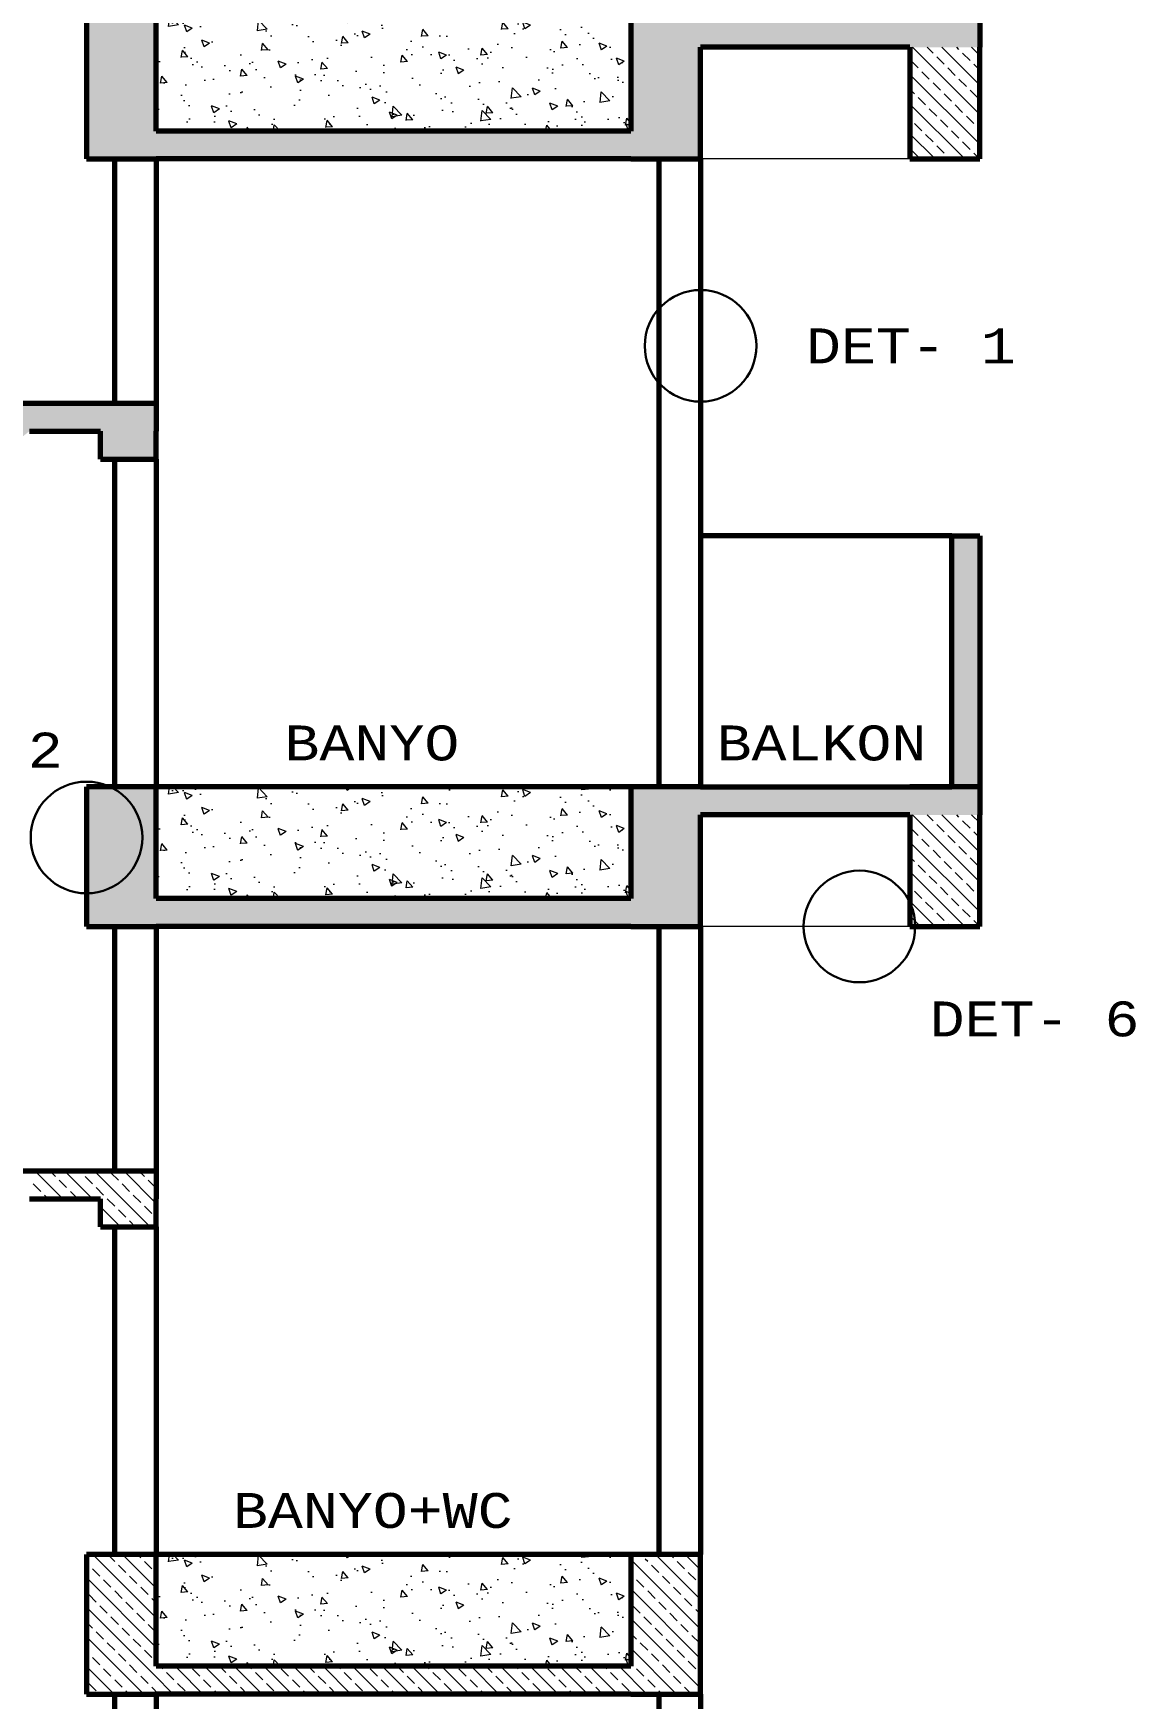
# Model space of a CAD drawing. Header units: millimetres. Extents: x 35860 to 71103, y -11298 to -8385.
# Drawn here: x 66698.7 to 66797.4, y -9574.6 to -9425.5 of the extents above; entities that cross this region are included whole.
import ezdxf
from ezdxf.enums import TextEntityAlignment as Align

# ---------------------------------------------------------------- set-up
doc = ezdxf.new("R2010")
doc.units = ezdxf.units.MM
doc.header["$MEASUREMENT"] = 0
doc.layers.get('0').update_dxf_attribs({"lineweight": 15})
for name, color, linetype, lineweight in [('02', 2, 'Continuous', 20), ('03_Yazı', 1, 'Continuous', 30), ('07', 3, 'Continuous', 70)]:
    doc.layers.add(name, color=color, linetype=linetype, lineweight=lineweight)
doc.styles.add('C', font='')
doc.styles.get('C').set_extended_font_data('Courier New Tur')

# ---------------------------------------------------------------- blocks, each defined once
blk = doc.blocks.new('DET_NO')
at = {"layer": '03_Yazı'}
blk.add_circle((0, 0), 20, dxfattribs=at)
at = {"layer": '03_Yazı', "style": 'C'}
blk.add_attdef('DET-1', text='', height=12.5, dxfattribs=at).set_placement((-30, 0), align=Align.MIDDLE_RIGHT)

msp = doc.modelspace()

# ---------------------------------------------------------------- hatches: boundary and pattern name
h = msp.add_hatch()
h.set_pattern_fill('ANSI33', color=256, scale=7.5, style=0)
h.set_pattern_definition([(135, (79759.0771, -6929.5944), (1.32582521, 1.32582521), []), (135, (79757.7513, -6929.5944), (1.32582521, 1.32582521), [0.9375, -0.46875])])
h.paths.add_polyline_path([(66612.22, -9357.98), (66539.72, -9357.98), (66539.72, -9367.98), (66533.47, -9367.98), (66533.47, -9357.98), (66508.47, -9357.98), (66508.47, -9332.98), (66510.97, -9332.98), (66510.97, -9355.48), (66533.47, -9355.48), (66643.47, -9355.48), (66643.47, -9351.18), (66649.72, -9351.18), (66649.72, -9346.89), (66655.97, -9346.89), (66655.97, -9342.59), (66662.22, -9342.59), (66662.22, -9338.3), (66668.47, -9338.3), (66668.47, -9334), (66674.72, -9334), (66674.72, -9329.71), (66680.97, -9329.71), (66680.97, -9325.41), (66687.22, -9325.41), (66692.93, -9325.41), (66692.93, -9321.12), (66709.72, -9321.12), (66709.72, -9323.62), (66709.72, -9326.12), (66704.72, -9326.12), (66704.72, -9323.62), (66698.35, -9323.62), (66692.93, -9327.91), (66687.22, -9327.91), (66643.77, -9357.98), (66618.47, -9357.98), (66618.47, -9367.98), (66612.22, -9367.98)])
h.paths.add_polyline_path([(66703.47, -9289.23), (66703.47, -9286.73), (66709.72, -9286.73), (66753.47, -9286.73), (66753.47, -9274.23), (66758.47, -9274.23), (66795.97, -9274.23), (66795.97, -9276.73), (66758.47, -9276.73), (66758.47, -9286.73), (66758.47, -9299.23), (66752.22, -9299.23), (66752.22, -9289.23), (66709.72, -9289.23), (66709.72, -9299.23), (66703.47, -9299.23)])
h.paths.add_polyline_path([(66703.47, -9357.98), (66703.47, -9355.48), (66709.72, -9355.48), (66709.72, -9365.48), (66752.22, -9365.48), (66752.22, -9355.48), (66758.47, -9355.48), (66780.97, -9355.48), (66780.97, -9332.98), (66783.47, -9332.98), (66783.47, -9357.98), (66758.47, -9357.98), (66758.47, -9367.98), (66752.22, -9367.98), (66709.72, -9367.98), (66703.47, -9367.98)])
h.paths.add_polyline_path([(66704.72, -9392.37), (66698.35, -9392.37), (66692.93, -9396.66), (66687.22, -9396.66), (66643.77, -9426.73), (66618.47, -9426.73), (66618.47, -9436.73), (66612.22, -9436.73), (66612.22, -9426.73), (66539.72, -9426.73), (66539.72, -9436.73), (66533.47, -9436.73), (66533.47, -9426.73), (66508.47, -9426.73), (66508.47, -9401.73), (66510.97, -9401.73), (66510.97, -9424.23), (66533.47, -9424.23), (66643.47, -9424.23), (66643.47, -9419.93), (66649.72, -9419.93), (66649.72, -9415.64), (66655.97, -9415.64), (66655.97, -9411.34), (66662.22, -9411.34), (66662.22, -9407.05), (66668.47, -9407.05), (66668.47, -9402.75), (66674.72, -9402.75), (66674.72, -9398.46), (66680.97, -9398.46), (66680.97, -9394.16), (66687.22, -9394.16), (66692.93, -9394.16), (66692.93, -9389.87), (66709.72, -9389.87), (66709.72, -9392.37), (66709.72, -9394.87), (66704.72, -9394.87)])
h.paths.add_polyline_path([(66703.47, -9426.73), (66703.47, -9424.23), (66709.72, -9424.23), (66709.72, -9434.23), (66752.22, -9434.23), (66752.22, -9424.23), (66758.47, -9424.23), (66780.97, -9424.23), (66780.97, -9401.73), (66783.47, -9401.73), (66783.47, -9426.73), (66758.47, -9426.73), (66758.47, -9436.73), (66752.22, -9436.73), (66709.72, -9436.73), (66703.47, -9436.73)])
h.paths.add_polyline_path([(66692.93, -9458.62), (66709.72, -9458.62), (66709.72, -9461.12), (66709.72, -9463.62), (66704.72, -9463.62), (66704.72, -9461.12), (66698.35, -9461.12), (66692.93, -9465.41), (66687.22, -9465.41), (66643.77, -9495.48), (66618.47, -9495.48), (66618.47, -9505.48), (66612.22, -9505.48), (66612.22, -9495.48), (66539.72, -9495.48), (66539.72, -9505.48), (66533.47, -9505.48), (66533.47, -9495.48), (66508.47, -9495.48), (66508.47, -9470.48), (66510.97, -9470.48), (66510.97, -9492.98), (66533.47, -9492.98), (66643.47, -9492.98), (66643.47, -9488.68), (66649.72, -9488.68), (66649.72, -9484.39), (66655.97, -9484.39), (66655.97, -9480.09), (66662.22, -9480.09), (66662.22, -9475.8), (66668.47, -9475.8), (66668.47, -9471.5), (66674.72, -9471.5), (66674.72, -9467.21), (66680.97, -9467.21), (66680.97, -9462.91), (66687.22, -9462.91), (66692.93, -9462.91)])
h.paths.add_polyline_path([(66703.47, -9495.48), (66703.47, -9492.98), (66709.72, -9492.98), (66709.72, -9502.98), (66752.22, -9502.98), (66752.22, -9492.98), (66758.47, -9492.98), (66780.97, -9492.98), (66780.97, -9470.48), (66783.47, -9470.48), (66783.47, -9495.48), (66758.47, -9495.48), (66758.47, -9505.48), (66752.22, -9505.48), (66709.72, -9505.48), (66703.47, -9505.48)])
h = msp.add_hatch()
h.set_pattern_fill('AR-CONC', color=256, style=0)
h.set_pattern_definition([(130, (78945.861, -6958.6043), (-7.1726018, -0.6275213), [0.75, -8.25]), (185, (78945.861, -6958.604), (1.3875133, 7.5219213), [0.6, -6.6]), (79.5486, (78945.263, -6958.6566), (-5.785094, 6.8943954), [0.637402, -7.011421]), (133.8158, (78945.861, -6956.604), (-10.6724105, -1.65519), [1.125, -12.375]), (83.3644, (78944.971, -6956.742), (-9.346627, 9.741179), [0.956103, -10.51713]), (188.8158, (78945.861, -6956.604), (-9.346619, 9.741186), [0.9, -9.9]), (159, (78944.861, -6957.1043), (-5.9690705, -4.026189), [0.75, -8.25]), (214, (78944.861, -6957.104), (-2.4331533, 7.2515005), [0.6, -6.6]), (108.5486, (78944.3634, -6957.44), (-8.4022263, 3.225305), [0.637402, -7.011421]), (142.5, (78945.8608, -6958.6043), (-0.12159855, 3.32893854), [0, -6.52, 0, -6.7, 0, -6.625]), (172.5, (78945.861, -6958.6043), (-2.6306954, 3.9441171), [0, -3.82, 0, -6.37, 0, -2.525]), (212.5, (78948.0908, -6958.6043), (-5.33822436, -0.2255487), [0, -2.5, 0, -7.8, 0, -10.35]), (222.5, (78949.091, -6958.6043), (-5.8318617, 1.0010498), [0, -3.25, 0, -5.18, 0, -7.35])])
h.paths.add_polyline_path([(66709.72, -9355.48), (66752.22, -9355.48), (66752.22, -9365.48), (66709.72, -9365.48)])
h.paths.add_polyline_path([(66709.72, -9424.23), (66752.22, -9424.23), (66752.22, -9434.23), (66709.72, -9434.23)])
h = msp.add_hatch()
h.set_pattern_fill('AR-CONC', color=256, style=0)
h.set_pattern_definition([(130, (78945.861, -7027.3543), (-7.1726018, -0.6275213), [0.75, -8.25]), (185, (78945.861, -7027.354), (1.3875133, 7.5219213), [0.6, -6.6]), (79.5486, (78945.263, -7027.4066), (-5.785094, 6.8943954), [0.637402, -7.011421]), (133.8158, (78945.861, -7025.354), (-10.6724105, -1.65519), [1.125, -12.375]), (83.3644, (78944.971, -7025.492), (-9.346627, 9.741179), [0.956103, -10.51713]), (188.8158, (78945.861, -7025.354), (-9.346619, 9.741186), [0.9, -9.9]), (159, (78944.861, -7025.8543), (-5.9690705, -4.026189), [0.75, -8.25]), (214, (78944.861, -7025.854), (-2.4331533, 7.2515005), [0.6, -6.6]), (108.5486, (78944.3634, -7026.19), (-8.4022263, 3.225305), [0.637402, -7.011421]), (142.5, (78945.8608, -7027.3543), (-0.12159855, 3.32893854), [0, -6.52, 0, -6.7, 0, -6.625]), (172.5, (78945.861, -7027.3543), (-2.6306954, 3.9441171), [0, -3.82, 0, -6.37, 0, -2.525]), (212.5, (78948.0908, -7027.3543), (-5.33822436, -0.2255487), [0, -2.5, 0, -7.8, 0, -10.35]), (222.5, (78949.091, -7027.3543), (-5.8318617, 1.0010498), [0, -3.25, 0, -5.18, 0, -7.35])])
h.paths.add_polyline_path([(66709.72, -9424.23), (66752.22, -9424.23), (66752.22, -9434.23), (66709.72, -9434.23)])
h.paths.add_polyline_path([(66709.72, -9492.98), (66752.22, -9492.98), (66752.22, -9502.98), (66709.72, -9502.98)])
h = msp.add_hatch()
h.set_pattern_fill('ANSI33', color=256, scale=7.5, style=0)
h.set_pattern_definition([(135, (79916.89, -6998.3444), (1.32582521, 1.32582521), []), (135, (79915.5642, -6998.3444), (1.32582521, 1.32582521), [0.9375, -0.46875])])
h.paths.add_polyline_path([(66777.22, -9426.73), (66783.47, -9426.73), (66783.47, -9436.73), (66777.22, -9436.73)])
h = msp.add_hatch()
h.set_pattern_fill('AR-CONC', color=256, style=0)
h.set_pattern_definition([(130, (78945.861, -7096.1043), (-7.1726018, -0.6275213), [0.75, -8.25]), (185, (78945.861, -7096.104), (1.3875133, 7.5219213), [0.6, -6.6]), (79.5486, (78945.263, -7096.1566), (-5.785094, 6.8943954), [0.637402, -7.011421]), (133.8158, (78945.861, -7094.104), (-10.6724105, -1.65519), [1.125, -12.375]), (83.3644, (78944.971, -7094.242), (-9.346627, 9.741179), [0.956103, -10.51713]), (188.8158, (78945.861, -7094.104), (-9.346619, 9.741186), [0.9, -9.9]), (159, (78944.861, -7094.6043), (-5.9690705, -4.026189), [0.75, -8.25]), (214, (78944.861, -7094.604), (-2.4331533, 7.2515005), [0.6, -6.6]), (108.5486, (78944.3634, -7094.94), (-8.4022263, 3.225305), [0.637402, -7.011421]), (142.5, (78945.8608, -7096.1043), (-0.12159855, 3.32893854), [0, -6.52, 0, -6.7, 0, -6.625]), (172.5, (78945.861, -7096.1043), (-2.6306954, 3.9441171), [0, -3.82, 0, -6.37, 0, -2.525]), (212.5, (78948.0908, -7096.1043), (-5.33822436, -0.2255487), [0, -2.5, 0, -7.8, 0, -10.35]), (222.5, (78949.091, -7096.1043), (-5.8318617, 1.0010498), [0, -3.25, 0, -5.18, 0, -7.35])])
h.paths.add_polyline_path([(66709.72, -9492.98), (66752.22, -9492.98), (66752.22, -9502.98), (66709.72, -9502.98)])
h.paths.add_polyline_path([(66709.72, -9561.73), (66752.22, -9561.73), (66752.22, -9571.73), (66709.72, -9571.73)])
h = msp.add_hatch()
h.set_pattern_fill('ANSI33', color=256, scale=7.5, style=0)
h.set_pattern_definition([(135, (79916.89, -7067.0944), (1.32582521, 1.32582521), []), (135, (79915.5642, -7067.0944), (1.32582521, 1.32582521), [0.9375, -0.46875])])
h.paths.add_polyline_path([(66777.22, -9495.48), (66783.47, -9495.48), (66783.47, -9505.48), (66777.22, -9505.48)])
h = msp.add_hatch()
h.set_pattern_fill('AR-CONC', color=256, style=0)
h.set_pattern_definition([(130, (78945.861, -7164.8543), (-7.1726018, -0.6275213), [0.75, -8.25]), (185, (78945.861, -7164.854), (1.3875133, 7.5219213), [0.6, -6.6]), (79.5486, (78945.263, -7164.9066), (-5.785094, 6.8943954), [0.637402, -7.011421]), (133.8158, (78945.861, -7162.854), (-10.6724105, -1.65519), [1.125, -12.375]), (83.3644, (78944.971, -7162.992), (-9.346627, 9.741179), [0.956103, -10.51713]), (188.8158, (78945.861, -7162.854), (-9.346619, 9.741186), [0.9, -9.9]), (159, (78944.861, -7163.3543), (-5.9690705, -4.026189), [0.75, -8.25]), (214, (78944.861, -7163.354), (-2.4331533, 7.2515005), [0.6, -6.6]), (108.5486, (78944.3634, -7163.69), (-8.4022263, 3.225305), [0.637402, -7.011421]), (142.5, (78945.8608, -7164.8543), (-0.12159855, 3.32893854), [0, -6.52, 0, -6.7, 0, -6.625]), (172.5, (78945.861, -7164.8543), (-2.6306954, 3.9441171), [0, -3.82, 0, -6.37, 0, -2.525]), (212.5, (78948.0908, -7164.8543), (-5.33822436, -0.2255487), [0, -2.5, 0, -7.8, 0, -10.35]), (222.5, (78949.091, -7164.8543), (-5.8318617, 1.0010498), [0, -3.25, 0, -5.18, 0, -7.35])])
h.paths.add_polyline_path([(66709.72, -9561.73), (66709.72, -9571.73), (66752.22, -9571.73), (66752.22, -9561.73)])
h.paths.add_polyline_path([(66752.22, -9640.48), (66752.22, -9630.48), (66709.72, -9630.48), (66709.72, -9640.48)])

# ---------------------------------------------------------------- linework, layer by layer
for p, q in [((66701.35, -9529.87), (66698.85, -9527.37)), ((66700.69, -9527.88), (66700.18, -9527.37)), ((66704, -9529.87), (66701.5, -9527.37)), ((66703.01, -9527.55), (66702.83, -9527.37)), ((66709.16, -9532.37), (66704.16, -9527.37)), ((66706.33, -9528.21), (66705.66, -9527.55)), ((66709.72, -9530.28), (66706.81, -9527.37)), ((66708.65, -9527.88), (66708.13, -9527.37)), ((66709.72, -9527.63), (66709.46, -9527.37)), ((66699.37, -9529.21), (66698.7, -9528.54)), ((66701.69, -9528.87), (66701.02, -9528.21)), ((66704.01, -9528.54), (66703.34, -9527.88)), ((66705, -9529.54), (66704.34, -9528.87)), ((66707.32, -9529.21), (66706.66, -9528.54)), ((66709.64, -9528.87), (66708.98, -9528.21)), ((66700.03, -9529.87), (66699.7, -9529.54)), ((66702.68, -9529.87), (66702.02, -9529.21)), ((66706.5, -9532.37), (66704.72, -9530.58)), ((66706, -9530.53), (66705.33, -9529.87)), ((66708.32, -9530.2), (66707.65, -9529.54)), ((66709.31, -9531.19), (66708.65, -9530.53)), ((66706.99, -9531.53), (66706.33, -9530.86)), ((66707.83, -9532.37), (66707.32, -9531.86)), ((66709.72, -9531.6), (66709.64, -9531.53)), ((66705.18, -9532.37), (66705, -9532.19)), ((66709.72, -9567.4), (66704.04, -9561.73)), ((66706, -9562.35), (66705.37, -9561.73)), ((66709.72, -9564.75), (66706.7, -9561.73)), ((66708.32, -9562.02), (66708.02, -9561.73)), ((66709.72, -9562.1), (66709.35, -9561.73)), ((66758.47, -9565.77), (66754.59, -9561.89)), ((66756.05, -9562.02), (66755.75, -9561.73)), ((66758.47, -9563.12), (66757.08, -9561.73)), ((66703.68, -9562.68), (66703.47, -9562.48)), ((66704.67, -9563.68), (66704.01, -9563.01)), ((66706.99, -9563.35), (66706.33, -9562.68)), ((66709.31, -9563.01), (66708.65, -9562.35)), ((66709.72, -9563.42), (66709.64, -9563.35)), ((66758.47, -9568.42), (66752.44, -9562.4)), ((66753.73, -9562.35), (66753.52, -9562.14)), ((66754.72, -9563.35), (66754.06, -9562.68)), ((66757.04, -9563.01), (66756.38, -9562.35)), ((66758.04, -9564.01), (66757.37, -9563.35)), ((66709.72, -9570.05), (66703.47, -9563.8)), ((66705.66, -9564.67), (66705, -9564.01)), ((66707.99, -9564.34), (66707.32, -9563.68)), ((66708.98, -9565.33), (66708.32, -9564.67)), ((66752.4, -9563.68), (66752.22, -9563.5)), ((66758.47, -9571.07), (66752.22, -9564.82)), ((66753.39, -9564.67), (66752.73, -9564.01)), ((66755.71, -9564.34), (66755.05, -9563.68)), ((66756.71, -9565.33), (66756.05, -9564.67)), ((66758.47, -9564.44), (66758.37, -9564.34)), ((66704.34, -9566), (66703.68, -9565.33)), ((66705.33, -9566.99), (66704.67, -9566.33)), ((66706.66, -9565.67), (66706, -9565)), ((66707.65, -9566.66), (66706.99, -9566)), ((66709.72, -9566.07), (66709.31, -9565.67)), ((66753.06, -9566.99), (66752.4, -9566.33)), ((66754.39, -9565.67), (66753.73, -9565)), ((66755.38, -9566.66), (66754.72, -9566)), ((66757.7, -9566.33), (66757.04, -9565.67)), ((66709.52, -9572.51), (66703.47, -9566.45)), ((66704.01, -9568.32), (66703.47, -9567.78)), ((66706.33, -9567.99), (66705.66, -9567.32)), ((66708.65, -9567.66), (66707.99, -9566.99)), ((66758.47, -9573.72), (66752.22, -9567.47)), ((66754.06, -9567.99), (66753.39, -9567.32)), ((66756.38, -9567.66), (66755.71, -9566.99)), ((66758.47, -9567.09), (66758.04, -9566.66)), ((66707.38, -9573.01), (66703.47, -9569.11)), ((66705, -9569.31), (66704.34, -9568.65)), ((66707.32, -9568.98), (66706.66, -9568.32)), ((66708.32, -9569.98), (66707.65, -9569.31)), ((66709.64, -9568.65), (66708.98, -9567.99)), ((66752.73, -9569.31), (66752.22, -9568.8)), ((66755.05, -9568.98), (66754.39, -9568.32)), ((66756.05, -9569.98), (66755.38, -9569.31)), ((66757.37, -9568.65), (66756.71, -9567.99)), ((66758.37, -9569.64), (66757.7, -9568.98)), ((66703.68, -9570.64), (66703.47, -9570.43)), ((66706, -9570.31), (66705.33, -9569.64)), ((66706.99, -9571.3), (66706.33, -9570.64)), ((66709.31, -9570.97), (66708.65, -9570.31)), ((66756.32, -9574.23), (66752.22, -9570.13)), ((66753.73, -9570.31), (66753.06, -9569.64)), ((66754.72, -9571.3), (66754.06, -9570.64)), ((66757.04, -9570.97), (66756.38, -9570.31)), ((66705.23, -9573.52), (66703.47, -9571.76)), ((66704.67, -9571.63), (66704.01, -9570.97)), ((66705.66, -9572.63), (66705, -9571.96)), ((66707.99, -9572.3), (66707.32, -9571.63)), ((66709.72, -9571.38), (66709.64, -9571.3)), ((66710.31, -9571.96), (66710.07, -9571.73)), ((66711.3, -9572.96), (66710.64, -9572.3)), ((66711.67, -9572), (66711.39, -9571.73)), ((66713.89, -9574.23), (66711.67, -9572)), ((66713.62, -9572.63), (66712.96, -9571.96)), ((66716.54, -9574.23), (66714.04, -9571.73)), ((66715.94, -9572.3), (66715.37, -9571.73)), ((66719.2, -9574.23), (66716.7, -9571.73)), ((66718.26, -9571.96), (66718.02, -9571.73)), ((66719.25, -9572.96), (66718.59, -9572.3)), ((66721.85, -9574.23), (66719.35, -9571.73)), ((66721.57, -9572.63), (66720.91, -9571.96)), ((66724.5, -9574.23), (66722, -9571.73)), ((66723.9, -9572.3), (66723.33, -9571.73)), ((66727.15, -9574.23), (66724.65, -9571.73)), ((66726.22, -9571.96), (66725.98, -9571.73)), ((66727.21, -9572.96), (66726.55, -9572.3)), ((66729.8, -9574.23), (66727.3, -9571.73)), ((66729.53, -9572.63), (66728.87, -9571.96)), ((66732.45, -9574.23), (66729.95, -9571.73)), ((66731.85, -9572.3), (66731.28, -9571.73)), ((66735.11, -9574.23), (66732.61, -9571.73)), ((66734.17, -9571.96), (66733.93, -9571.73)), ((66735.16, -9572.96), (66734.5, -9572.3)), ((66737.76, -9574.23), (66735.26, -9571.73)), ((66737.48, -9572.63), (66736.82, -9571.96)), ((66740.41, -9574.23), (66737.91, -9571.73)), ((66739.8, -9572.3), (66739.24, -9571.73)), ((66743.06, -9574.23), (66740.56, -9571.73)), ((66742.13, -9571.96), (66741.89, -9571.73)), ((66743.12, -9572.96), (66742.46, -9572.3)), ((66745.71, -9574.23), (66743.21, -9571.73)), ((66745.44, -9572.63), (66744.78, -9571.96)), ((66748.36, -9574.23), (66745.86, -9571.73)), ((66747.76, -9572.3), (66747.19, -9571.73)), ((66751.02, -9574.23), (66748.52, -9571.73)), ((66750.08, -9571.96), (66749.84, -9571.73)), ((66751.07, -9572.96), (66750.41, -9572.3)), ((66753.67, -9574.23), (66751.17, -9571.73)), ((66752.4, -9571.63), (66752.22, -9571.45)), ((66753.39, -9572.63), (66752.73, -9571.96)), ((66755.71, -9572.3), (66755.05, -9571.63)), ((66758.04, -9571.96), (66757.37, -9571.3)), ((66758.47, -9572.4), (66758.37, -9572.3)), ((66704.16, -9573.77), (66703.68, -9573.29)), ((66704.34, -9573.95), (66704.16, -9573.77)), ((66705.94, -9574.23), (66705.23, -9573.52)), ((66706.3, -9573.26), (66706, -9572.96)), ((66706.66, -9573.62), (66706.3, -9573.26)), ((66708.59, -9574.23), (66707.38, -9573.01)), ((66708.45, -9572.76), (66708.32, -9572.63)), ((66708.98, -9573.29), (66708.45, -9572.76)), ((66709.92, -9574.23), (66709.31, -9573.62)), ((66711.24, -9574.23), (66709.52, -9572.51)), ((66712.29, -9573.95), (66711.63, -9573.29)), ((66714.61, -9573.62), (66713.95, -9572.96)), ((66716.93, -9573.29), (66716.27, -9572.63)), ((66717.87, -9574.23), (66717.27, -9573.62)), ((66720.25, -9573.95), (66719.59, -9573.29)), ((66722.57, -9573.62), (66721.91, -9572.96)), ((66724.89, -9573.29), (66724.23, -9572.63)), ((66725.83, -9574.23), (66725.22, -9573.62)), ((66728.2, -9573.95), (66727.54, -9573.29)), ((66730.52, -9573.62), (66729.86, -9572.96)), ((66732.84, -9573.29), (66732.18, -9572.63)), ((66733.78, -9574.23), (66733.18, -9573.62)), ((66736.16, -9573.95), (66735.5, -9573.29)), ((66738.48, -9573.62), (66737.82, -9572.96)), ((66740.8, -9573.29), (66740.14, -9572.63)), ((66741.74, -9574.23), (66741.13, -9573.62)), ((66744.11, -9573.95), (66743.45, -9573.29)), ((66746.43, -9573.62), (66745.77, -9572.96)), ((66748.75, -9573.29), (66748.09, -9572.63)), ((66749.69, -9574.23), (66749.09, -9573.62)), ((66752.07, -9573.95), (66751.41, -9573.29)), ((66754.39, -9573.62), (66753.73, -9572.96)), ((66756.71, -9573.29), (66756.05, -9572.63)), ((66757.65, -9574.23), (66757.04, -9573.62)), ((66707.26, -9574.23), (66706.99, -9573.95)), ((66715.22, -9574.23), (66714.95, -9573.95)), ((66723.17, -9574.23), (66722.9, -9573.95)), ((66731.13, -9574.23), (66730.86, -9573.95)), ((66739.08, -9574.23), (66738.81, -9573.95)), ((66747.04, -9574.23), (66746.77, -9573.95)), ((66754.99, -9574.23), (66754.72, -9573.95))]:
    msp.add_line(p, q)
at = {"layer": '02'}
for p, q in [((66777.22, -9436.73), (66758.47, -9436.73)), ((66777.22, -9505.48), (66758.47, -9505.48))]:
    msp.add_line(p, q, dxfattribs=at)
at = {"layer": '07'}
for p, q in [((66783.47, -9401.73), (66783.47, -9426.73)), ((66703.47, -9424.23), (66703.47, -9426.73)), ((66709.72, -9434.23), (66709.72, -9424.23)), ((66752.22, -9424.23), (66752.22, -9434.23)), ((66703.47, -9426.73), (66703.47, -9436.73)), ((66758.47, -9436.73), (66758.47, -9426.73)), ((66777.22, -9426.73), (66758.47, -9426.73)), ((66777.22, -9426.73), (66777.22, -9436.73)), ((66783.47, -9436.73), (66783.47, -9426.73)), ((66752.22, -9434.23), (66709.72, -9434.23)), ((66703.47, -9436.73), (66709.72, -9436.73)), ((66705.97, -9436.73), (66705.97, -9458.62)), ((66752.22, -9436.73), (66709.72, -9436.73)), ((66709.72, -9436.73), (66709.72, -9458.62)), ((66752.22, -9436.73), (66758.47, -9436.73)), ((66754.72, -9436.73), (66754.72, -9492.98)), ((66758.47, -9436.73), (66758.47, -9492.98)), ((66777.22, -9436.73), (66783.47, -9436.73)), ((66692.93, -9458.62), (66709.72, -9458.62)), ((66709.72, -9458.62), (66709.72, -9461.12)), ((66698.35, -9461.12), (66704.72, -9461.12)), ((66704.72, -9463.62), (66704.72, -9461.12)), ((66709.72, -9463.62), (66709.72, -9461.12)), ((66704.72, -9463.62), (66709.72, -9463.62)), ((66705.97, -9463.62), (66705.97, -9492.98)), ((66709.72, -9463.62), (66709.72, -9492.98)), ((66780.97, -9470.48), (66758.47, -9470.48)), ((66780.97, -9492.98), (66780.97, -9470.48)), ((66780.97, -9470.48), (66783.47, -9470.48)), ((66783.47, -9470.48), (66783.47, -9495.48)), ((66709.72, -9492.98), (66703.47, -9492.98)), ((66709.72, -9492.98), (66703.47, -9492.98)), ((66703.47, -9492.98), (66703.47, -9495.48)), ((66709.72, -9502.98), (66709.72, -9492.98)), ((66752.22, -9492.98), (66709.72, -9492.98)), ((66758.47, -9492.98), (66752.22, -9492.98)), ((66752.22, -9492.98), (66752.22, -9502.98)), ((66758.47, -9492.98), (66780.97, -9492.98)), ((66783.47, -9492.98), (66777.22, -9492.98)), ((66703.47, -9495.48), (66703.47, -9505.48)), ((66758.47, -9505.48), (66758.47, -9495.48)), ((66777.22, -9495.48), (66758.47, -9495.48)), ((66777.22, -9495.48), (66777.22, -9505.48)), ((66783.47, -9505.48), (66783.47, -9495.48)), ((66752.22, -9502.98), (66709.72, -9502.98)), ((66703.47, -9505.48), (66709.72, -9505.48)), ((66705.97, -9505.48), (66705.97, -9527.37)), ((66752.22, -9505.48), (66709.72, -9505.48)), ((66709.72, -9505.48), (66709.72, -9527.37)), ((66752.22, -9505.48), (66758.47, -9505.48)), ((66754.72, -9505.48), (66754.72, -9561.73)), ((66758.47, -9505.48), (66758.47, -9561.73)), ((66777.22, -9505.48), (66783.47, -9505.48)), ((66692.93, -9527.37), (66709.72, -9527.37)), ((66709.72, -9527.37), (66709.72, -9529.87)), ((66698.35, -9529.87), (66704.72, -9529.87)), ((66704.72, -9532.37), (66704.72, -9529.87)), ((66709.72, -9532.37), (66709.72, -9529.87)), ((66704.72, -9532.37), (66709.72, -9532.37)), ((66705.97, -9532.37), (66705.97, -9561.73)), ((66709.72, -9532.37), (66709.72, -9561.73)), ((66709.72, -9561.73), (66703.47, -9561.73)), ((66709.72, -9561.73), (66703.47, -9561.73)), ((66703.47, -9561.73), (66703.47, -9564.23)), ((66709.72, -9571.73), (66709.72, -9561.73)), ((66752.22, -9561.73), (66709.72, -9561.73)), ((66758.47, -9561.73), (66752.22, -9561.73)), ((66752.22, -9561.73), (66752.22, -9571.73)), ((66758.47, -9574.23), (66758.47, -9561.73)), ((66703.47, -9564.23), (66703.47, -9574.23)), ((66752.22, -9571.73), (66709.72, -9571.73)), ((66703.47, -9574.23), (66709.72, -9574.23)), ((66705.97, -9574.23), (66705.97, -9596.12)), ((66752.22, -9574.23), (66709.72, -9574.23)), ((66709.72, -9574.23), (66709.72, -9596.12)), ((66752.22, -9574.23), (66758.47, -9574.23)), ((66754.72, -9574.23), (66754.72, -9630.48)), ((66758.47, -9574.23), (66758.47, -9630.48))]:
    msp.add_line(p, q, dxfattribs=at)

# ---------------------------------------------------------------- block references
at = {"layer": '03_Yazı'}
ref = msp.add_blockref('DET_NO', (66758.47, -9453.47), dxfattribs=dict(at, xscale=-0.25, yscale=0.25, zscale=0.25))
ref.add_attrib('DET-1', 'DET- 1', dxfattribs={"height": 3.125, "style": 'C'}).set_placement((66786.7, -9453.47), align=Align.MIDDLE_RIGHT)
ref = msp.add_blockref('DET_NO', (66703.47, -9497.51), dxfattribs=dict(at, xscale=-0.25, yscale=0.25, zscale=0.25))
ref.add_attrib('DET-1', 'DET- 2', dxfattribs={"height": 3.125, "style": 'C'}).set_placement((66701.34, -9489.68), align=Align.MIDDLE_RIGHT)
ref = msp.add_blockref('DET_NO', (66772.7, -9505.48), dxfattribs=dict(at, xscale=-0.25, yscale=0.25, zscale=0.25))
ref.add_attrib('DET-1', 'DET- 6', dxfattribs={"height": 3.125, "style": 'C'}).set_placement((66797.78, -9513.76), align=Align.MIDDLE_RIGHT)

# ---------------------------------------------------------------- texts
at = {"layer": '03_Yazı', "style": 'C'}
for tag, p in [('BANYO', (66729.03, -9489.04)), ('BALKON', (66769.3, -9489.04)), ('BANYO+WC', (66729.11, -9557.79))]:
    msp.add_attdef(tag, text='A:10.00m2', height=3.125, dxfattribs=at).set_placement(p, align=Align.MIDDLE_CENTER)

doc.saveas('drawing.dxf')
